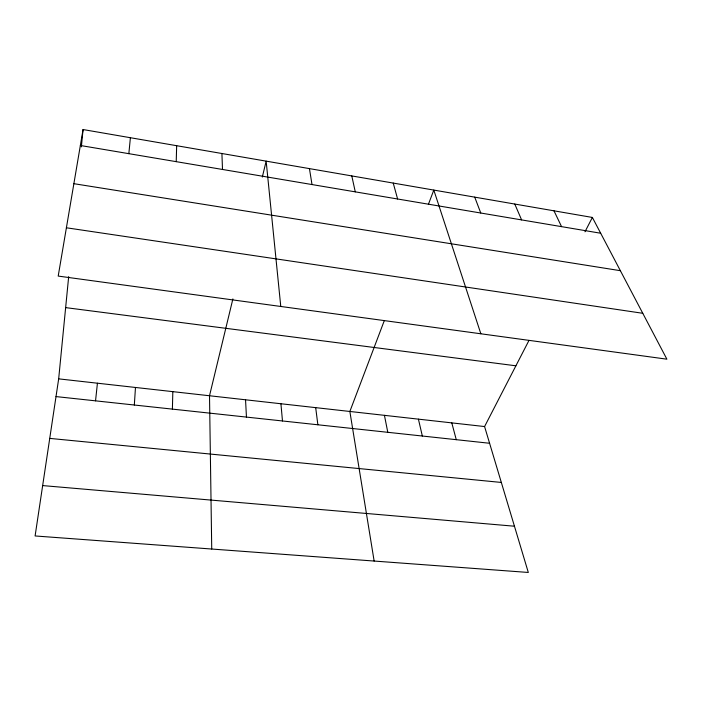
<?xml version="1.0" encoding="UTF-8"?>
<svg xmlns="http://www.w3.org/2000/svg" width="702" height="702" viewBox="0 0 702 702"><rect width="100%" height="100%" fill="white"/><g stroke="black" fill="none" stroke-linecap="round" stroke-linejoin="round"><path stroke-width="1.05" d="M172.394 409.117L172.832 391.646M176.22 161.653L176.667 145.7M134.328 405.019L135.477 387.46M528.975 340.435L484.582 426.553L528.308 572.455L35.1 535.959L58.67 378.861L68.673 276.632M81.362 146.885L83.055 129.545L592.374 217.445L666.9 359.187L58.205 276.079L83.055 129.545M128.843 153.668L130.396 137.715M95.542 400.842L97.429 383.204M232.888 298.92L209.512 395.752L211.732 549.034M262.32 177.053L266.155 161.144L280.774 306.467M384.284 320.682L349.859 411.469L374.14 561.047M428.404 204.335L433.81 190.075L480.852 333.783M584.977 231.783L592.374 217.445M42.655 485.582L514.452 526.219M49.737 438.39L501.333 482.441M56.011 396.586L489.592 443.269M58.67 378.861L484.582 426.553M65.637 307.616L515.9 365.803M66.4 227.781L642.769 313.294M73.877 183.687L620.375 270.691M80.353 145.489L600.675 233.239M553.983 210.819L561.565 226.641M514.777 204.054L521.604 219.901M474.727 197.139L480.765 213.013M393.234 183.073L397.604 198.991M451.79 422.885L456.265 439.68M418.41 419.147L422.341 436.03M351.79 175.921L355.273 191.848M384.433 415.338L387.794 432.309M309.442 168.612L312.004 184.556M315.689 407.643L317.866 424.78M280.923 403.747L282.485 420.972M245.542 399.789L246.455 417.093M221.911 153.51L222.508 169.463"/></g></svg>
